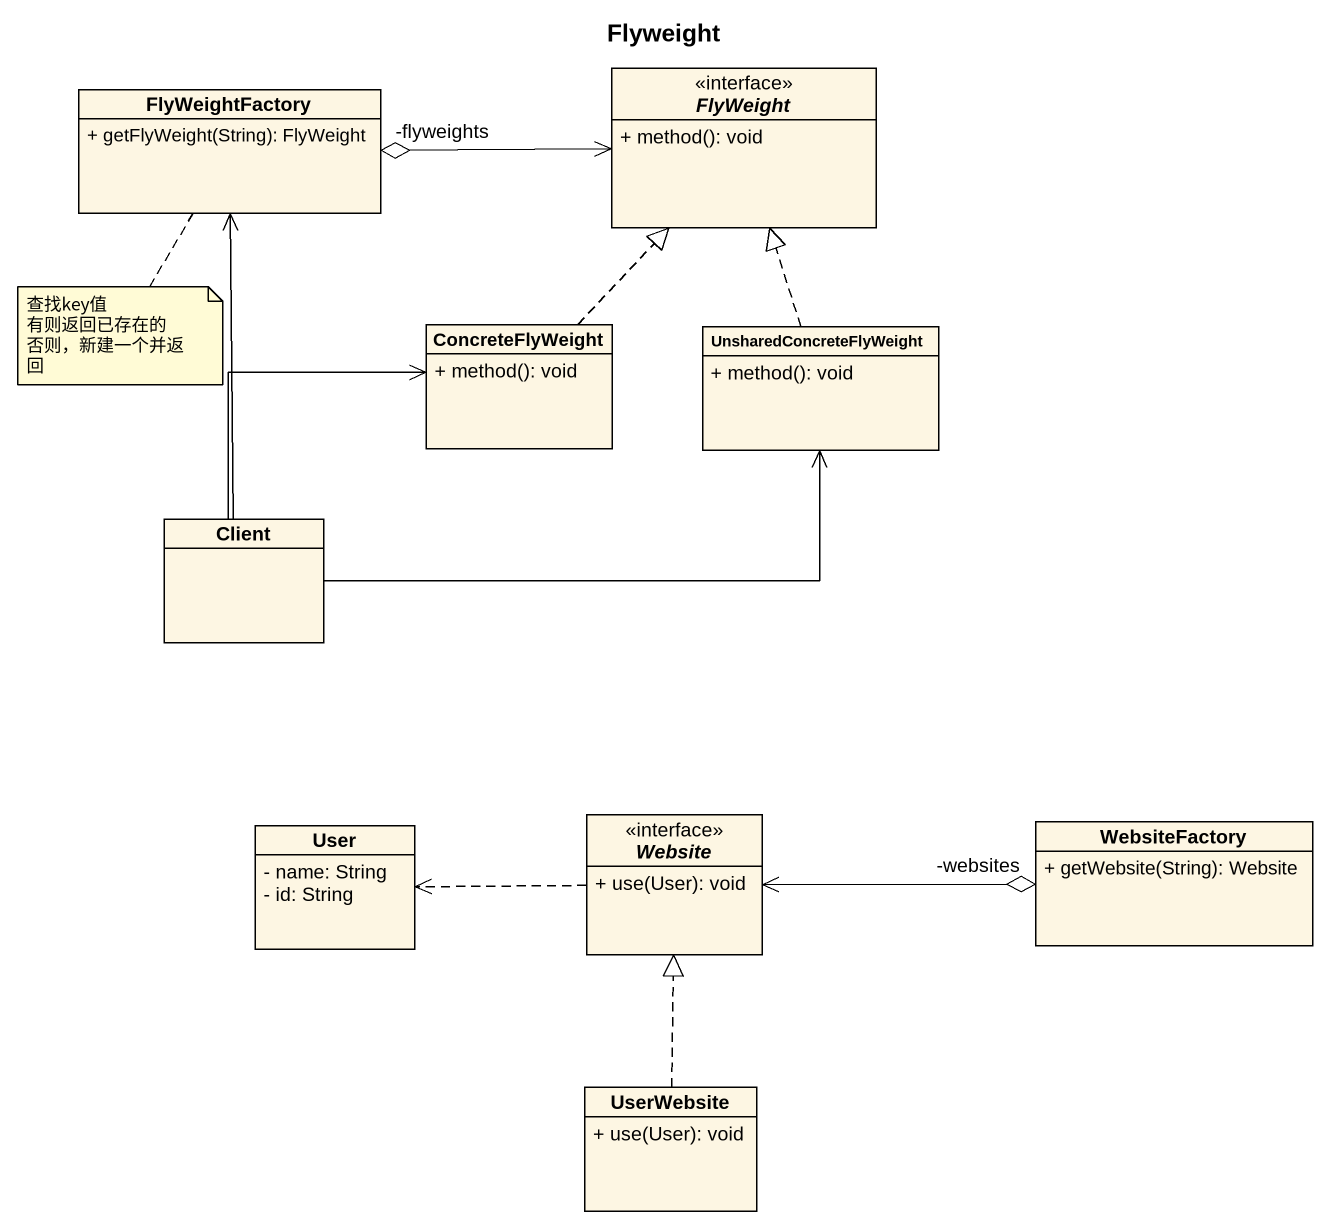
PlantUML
@startuml
title Flyweight
hide circle
hide empty members
skinparam classAttributeIconSize 0
class FlyWeightFactory {
  + getFlyWeight(String): FlyWeight
}
interface FlyWeight <<interface>> {
  + method(): void
}
class ConcreteFlyWeight {
  + method(): void
}
class UnsharedConcreteFlyWeight {
  + method(): void
}
class Client
interface Website <<interface>> {
  + use(User): void
}
class WebsiteFactory {
  + getWebsite(String): Website
}
class User {
  - name: String
  - id: String
}
class UserWebsite {
  + use(User): void
}
FlyWeight <-left-o "-flyweights" FlyWeightFactory
ConcreteFlyWeight .up.|> FlyWeight
UnsharedConcreteFlyWeight .up.|> FlyWeight
Client -up-> FlyWeightFactory
Client -up-> ConcreteFlyWeight
Client -right-> UnsharedConcreteFlyWeight
Website <-right-o "-websites" WebsiteFactory
Website .left.> User
UserWebsite .up.|> Website
note bottom of FlyWeightFactory
  查找key值
  有则返回已存在的
  否则，新建一个并返回
end note
@enduml
